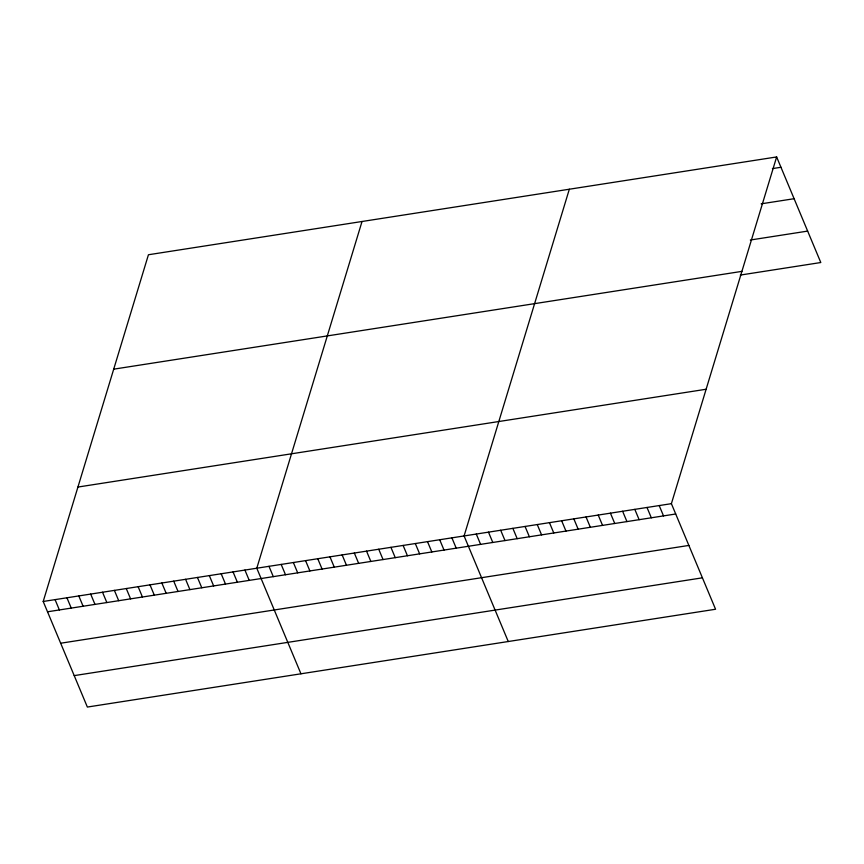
<?xml version="1.0" encoding="UTF-8"?>
<svg xmlns="http://www.w3.org/2000/svg" width="864" height="864" viewBox="0 0 864 864"><rect width="100%" height="100%" fill="white"/><g stroke="black" fill="none" stroke-linecap="round" stroke-linejoin="round"><path stroke-width="1.3" d="M776.639 156.946L671.393 503.669L715.565 609.25L87.361 707.054L43.2 601.474L148.435 254.75L776.639 156.946L820.8 262.526L740.318 275.065M362.027 221.497L256.792 568.22L300.953 673.801M569.333 189.227L464.087 535.95L508.259 641.531M772.416 168.599L780.948 167.27M761.173 203.828L794.102 198.709M750.341 240.019L807.646 231.098M113.713 369.166L741.906 271.372M77.933 487.048L706.126 389.254M43.2 601.474L671.393 503.669M47.52 611.788L675.713 513.994M60.664 643.226L688.867 545.432M74.218 675.616L702.41 577.822M659.2 505.57L663.52 515.894M647.006 507.47L651.326 517.795M634.813 509.371L639.133 519.685M622.62 511.261L626.94 521.586M610.427 513.162L614.747 523.487M598.234 515.063L602.543 525.388M586.04 516.964L590.35 527.278M573.847 518.864L578.156 529.178M561.643 520.754L565.963 531.079M549.45 522.655L553.77 532.98M537.257 524.556L541.577 534.87M525.064 526.457L529.384 536.771M512.87 528.347L517.19 538.672M500.677 530.248L504.997 540.572M488.484 532.148L492.793 542.473M476.291 534.049L480.6 544.363M451.894 537.84L456.214 548.165M439.7 539.741L444.02 550.066M427.507 541.642L431.827 551.956M415.314 543.542L419.634 553.856M403.121 545.432L407.441 555.757M390.928 547.333L395.248 557.658M378.734 549.234L383.044 559.559M366.541 551.135L370.85 561.449M354.337 553.036L358.657 563.35M342.144 554.926L346.464 565.25M329.951 556.826L334.271 567.151M317.758 558.727L322.078 569.041M305.564 560.628L309.884 570.942M293.371 562.518L297.691 572.843M281.178 564.419L285.498 574.744M268.985 566.32L273.294 576.644M244.922 570.067L249.242 580.381M233.053 571.914L237.373 582.228M221.184 573.761L225.504 584.086M209.326 575.608L213.646 585.932M197.456 577.454L201.776 587.779M185.587 579.301L189.907 589.626M173.729 581.148L178.038 591.473M161.86 582.995L166.18 593.32M149.99 584.842L154.31 595.166M138.132 586.688L142.441 597.013M126.263 588.535L130.583 598.86M114.394 590.382L118.714 600.707M102.524 592.229L106.844 602.554M90.666 594.076L94.986 604.4M78.797 595.922L83.117 606.247M66.928 597.769L71.248 608.094M55.069 599.616L59.378 609.941"/></g></svg>
